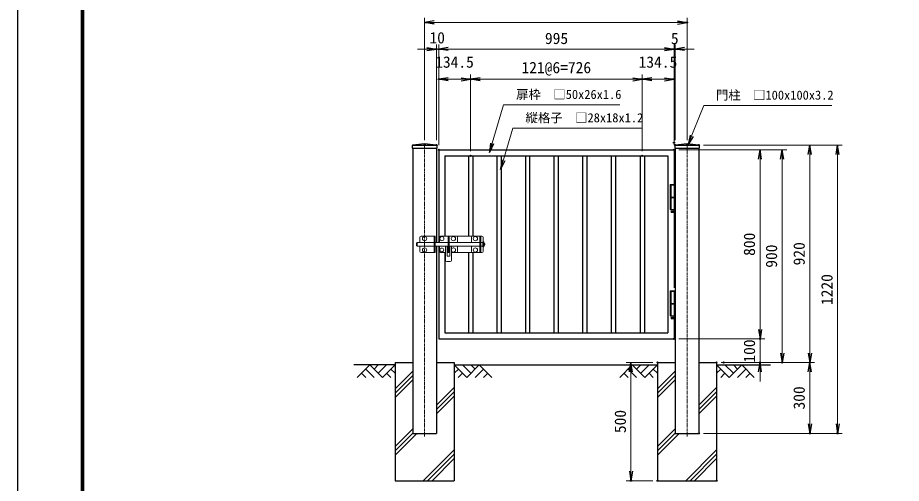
# Model space of a CAD drawing. Units: millimetres, scale not verified. Extents: x -4200 to 4200, y -2970 to 2970.
# Drawn here: x -4200 to -462, y -1034 to 936 of the extents above; entities that cross this region are included whole.
import ezdxf
from ezdxf.enums import TextEntityAlignment as Align

# ---------------------------------------------------------------- set-up
doc = ezdxf.new("R2010")
doc.units = ezdxf.units.MM
doc.header["$LTSCALE"] = 10
doc.header["$PDMODE"] = 32
doc.header["$PDSIZE"] = 5
doc.linetypes.add('USER1', pattern=[2, 1.25, -0.25, 0.25, -0.25])
doc.linetypes.add('USER3', pattern=[0.375, 0.25, -0.125])
for name, color, linetype, lineweight in [('0-1_D-TTL', 7, 'Continuous', 25), ('0-2_D-STR1', 1, 'Continuous', 25), ('0-3_D-BGD', 7, 'Continuous', 25), ('0-4_D-STR-DIM', 7, 'Continuous', 13), ('0-7_D-BMK', 2, 'USER1', 13), ('0-8_D-STR4', 7, 'Continuous', 25), ('0-9_D-DCR-HCH', 7, 'Continuous', 13), ('0-A_D-STR3', 3, 'Continuous', 13), ('0-B_D-STR-TXT', 7, 'Continuous', 13)]:
    doc.layers.add(name, color=color, linetype=linetype, lineweight=lineweight)
doc.layers.add('0-5_0', color=7, linetype='Continuous')
doc.layers.add('0-6_DEFPOINTS', color=7, linetype='Continuous')
doc.styles.add('ＭＳ ゴシック', font='')
doc.styles.get('ＭＳ ゴシック').set_extended_font_data('MS Gothic')

# ---------------------------------------------------------------- blocks, each defined once
blk = doc.blocks.new('_Open')
at = {"layer": '0-5_0'}
blk.add_line((-10, 1.667), (0, 0), dxfattribs=at)
blk.add_lwpolyline([(-10, -1.667), (0, 0), (-10, 0)], dxfattribs=at)

msp = doc.modelspace()

# ---------------------------------------------------------------- linework, layer by layer
at = {"layer": '0-1_D-TTL', "color": 2}
msp.add_lwpolyline([(-4200, 2970), (4200, 2970), (4200, -2970), (-4200, -2970)], close=True, dxfattribs=at)
at = {"layer": '0-1_D-TTL'}
for points in [[(-3930, 2750), (3930, 2750), (3930, -2750), (-3930, -2750)], [(-3927.5, 2747.5), (3927.5, 2747.5), (3927.5, -2747.5), (-3927.5, -2747.5)], [(-3925, 2745), (3925, 2745), (3925, -2745), (-3925, -2745)], [(-3922.5, 2742.5), (3922.5, 2742.5), (3922.5, -2742.5), (-3922.5, -2742.5)], [(-3920, 2740), (3920, 2740), (3920, -2740), (-3920, -2740)]]:
    msp.add_lwpolyline(points, close=True, dxfattribs=at)
at = {"layer": '0-2_D-STR1'}
for p, q in [((-2530.74, 394.62), (-2530.74, 384.42)), ((-2530.74, 384.42), (-2426.74, 384.42)), ((-2528.74, 384.42), (-2528.74, -822.58)), ((-2527.97, 397.79), (-2478.74, 404.42)), ((-2526.74, 397.42), (-2430.74, 397.42)), ((-2478.74, 404.42), (-2429.52, 397.79)), ((-2428.74, 384.42), (-2428.74, -14.58)), ((-2426.74, 394.62), (-2426.74, 384.42)), ((-2418.74, 377.42), (-1423.74, 377.42)), ((-2418.74, 377.42), (-2418.74, -14.58)), ((-1423.74, 377.42), (-1423.74, 230.42)), ((-1420.74, 394.62), (-1420.74, 384.42)), ((-1420.74, 384.42), (-1316.74, 384.42)), ((-1418.74, 384.42), (-1418.74, -822.58)), ((-1417.97, 397.79), (-1368.74, 404.42)), ((-1416.74, 397.42), (-1320.74, 397.42)), ((-1368.74, 404.42), (-1319.52, 397.79)), ((-1318.74, 384.42), (-1318.74, -822.58)), ((-1318.34, 384.42), (-1318.34, 384.42)), ((-1316.74, 394.62), (-1316.74, 384.42)), ((-2392.74, 351.42), (-1449.74, 351.42)), ((-2392.74, 351.42), (-2392.74, 12.42)), ((-2293.24, 351.42), (-2293.24, 12.42)), ((-2275.24, 351.42), (-2275.24, 12.42)), ((-2173.49, 351.42), (-2173.49, -396.58)), ((-2155.49, 351.42), (-2155.49, -396.58)), ((-2052.49, 351.42), (-2052.49, -396.58)), ((-2034.49, 351.42), (-2034.49, -396.58)), ((-1931.49, 351.42), (-1931.49, -396.58)), ((-1913.49, 351.42), (-1913.49, -396.58)), ((-1810.49, 351.42), (-1810.49, -396.58)), ((-1792.49, 351.42), (-1792.49, -396.58)), ((-1689.49, 351.42), (-1689.49, -396.58)), ((-1671.49, 351.42), (-1671.49, -396.58)), ((-1567.24, 351.42), (-1567.24, -396.58)), ((-1549.24, 351.42), (-1549.24, -396.58)), ((-1449.74, 351.42), (-1449.74, -396.58)), ((-1423.74, 113.42), (-1423.74, -206.58)), ((-2428.74, -30.58), (-2428.74, -822.58)), ((-2418.74, -30.58), (-2418.74, -422.58)), ((-2392.74, -57.58), (-2392.74, -396.58)), ((-2293.24, -57.58), (-2293.24, -396.58)), ((-2275.24, -57.58), (-2275.24, -396.58)), ((-1423.74, -336.58), (-1423.74, -422.58)), ((-2392.74, -396.58), (-1449.74, -396.58)), ((-2418.74, -422.58), (-1423.74, -422.58)), ((-2528.74, -822.58), (-2428.74, -822.58)), ((-1418.74, -822.58), (-1318.74, -822.58))]:
    msp.add_line(p, q, dxfattribs=at)
for centre, start, end in [((-2527.54, 394.62), 97.6668, 180), ((-2429.94, 394.62), 0, 82.3332), ((-1417.54, 394.62), 97.6668, 180), ((-1319.94, 394.62), 0, 82.3332)]:
    msp.add_arc(centre, 3.2, start, end, dxfattribs=at)
at = {"layer": '0-3_D-BGD'}
for p, q in [((-2603.74, -532.58), (-2777.66, -532.58)), ((-2353.74, -532.58), (-1493.74, -532.58)), ((-1243.74, -532.58), (-1015.61, -532.58))]:
    msp.add_line(p, q, dxfattribs=at)
at = {"layer": '0-4_D-STR-DIM'}
for p, q in [((-2478.74, 417.42), (-2478.74, 936.1)), ((-1368.74, 417.42), (-1368.74, 936.1)), ((-2438.74, 916.1), (-1408.74, 916.1)), ((-2428.74, 417.42), (-2428.74, 823.42)), ((-2418.74, 397.42), (-2418.74, 823.42)), ((-2418.74, 397.42), (-2418.74, 823.42)), ((-1423.74, 427.42), (-1423.74, 823.42)), ((-1423.74, 397.42), (-1423.74, 823.42)), ((-1418.74, 417.42), (-1418.74, 823.42)), ((-2468.74, 803.42), (-2508.74, 803.42)), ((-2418.74, 803.42), (-2428.74, 803.42)), ((-1463.74, 803.42), (-2378.74, 803.42)), ((-2378.74, 803.42), (-2338.74, 803.42)), ((-1463.74, 803.42), (-1503.74, 803.42)), ((-1423.74, 803.42), (-1418.74, 803.42)), ((-1378.74, 803.42), (-1338.74, 803.42)), ((-2418.74, 397.42), (-2418.74, 695.44)), ((-2324.24, 675.44), (-2378.74, 675.44)), ((-2284.24, 371.42), (-2284.24, 695.44)), ((-2284.24, 371.42), (-2284.24, 695.44)), ((-1598.24, 675.44), (-2244.24, 675.44)), ((-1558.24, 371.42), (-1558.24, 695.44)), ((-1558.24, 371.42), (-1558.24, 695.44)), ((-1463.74, 675.44), (-1518.24, 675.44)), ((-1423.74, 397.42), (-1423.74, 695.44)), ((-1403.74, 377.42), (-946.48, 377.42)), ((-1403.74, 377.42), (-1039.99, 377.42)), ((-1298.74, 397.42), (-829.46, 397.42)), ((-1298.74, 397.42), (-711.9, 397.42)), ((-1059.99, 337.42), (-1059.99, -382.58)), ((-966.48, 337.42), (-966.48, -482.58)), ((-849.46, 357.42), (-849.46, -482.58)), ((-731.9, 357.42), (-731.9, -782.58)), ((-1059.99, -382.58), (-1059.99, -342.58)), ((-1403.74, -422.58), (-1039.99, -422.58)), ((-1403.74, -422.58), (-1039.99, -422.58)), ((-1059.99, -422.58), (-1059.99, -522.58)), ((-1513.74, -522.58), (-1626.05, -522.58)), ((-1223.74, -522.58), (-946.48, -522.58)), ((-1223.74, -522.58), (-829.46, -522.58)), ((-1223.74, -522.58), (-1039.99, -522.58)), ((-1193.74, -522.58), (-829.46, -522.58)), ((-1606.05, -562.58), (-1606.05, -982.58)), ((-1059.99, -562.58), (-1059.99, -602.58)), ((-849.46, -562.58), (-849.46, -782.58)), ((-1298.74, -822.58), (-711.9, -822.58)), ((-1298.74, -822.58), (-829.46, -822.58)), ((-1513.74, -1022.58), (-1626.05, -1022.58))]:
    msp.add_line(p, q, dxfattribs=at)
at = {"layer": '0-6_DEFPOINTS'}
for p in [(-1368.74, 916.1), (-2428.74, 803.42), (-2418.74, 803.42), (-1418.74, 803.42), (-2418.74, 675.44), (-2284.24, 675.44), (-1558.24, 675.44), (-2478.74, 397.42), (-2428.74, 397.42), (-2418.74, 377.42), (-2418.74, 377.42), (-1423.74, 407.42), (-1423.74, 377.42), (-1423.74, 377.42), (-1423.74, 377.42), (-1418.74, 397.42), (-1368.74, 397.42), (-1318.74, 397.42), (-2284.24, 351.42), (-1558.24, 351.42), (-1423.74, -422.58), (-1059.99, -422.58), (-1493.74, -522.58), (-1243.74, -522.58), (-1213.74, -522.58), (-1059.99, -522.58), (-966.48, -522.58), (-849.46, -522.58), (-1318.74, -822.58), (-1318.74, -822.58), (-849.46, -822.58), (-731.9, -822.58), (-1606.05, -1022.58), (-1493.74, -1022.58), (-1493.74, -1022.58), (-1243.74, -1022.58)]:
    msp.add_point(p, dxfattribs=at)
at = {"layer": '0-7_D-BMK'}
for p, q in [((-2478.74, 397.42), (-2478.74, -835.58)), ((-1368.74, 397.42), (-1368.74, -835.58))]:
    msp.add_line(p, q, dxfattribs=at)
at = {"layer": '0-8_D-STR4'}
for p, q in [((-2603.74, -522.58), (-2528.74, -522.58)), ((-2603.74, -522.58), (-2603.74, -1022.58)), ((-2428.74, -522.58), (-2353.74, -522.58)), ((-2353.74, -522.58), (-2353.74, -1022.58)), ((-1493.74, -522.58), (-1493.74, -1022.58)), ((-1493.74, -522.58), (-1418.74, -522.58)), ((-1318.74, -522.58), (-1243.74, -522.58)), ((-1243.74, -522.58), (-1243.74, -1022.58)), ((-2603.74, -1022.58), (-2353.74, -1022.58)), ((-1493.74, -1022.58), (-1243.74, -1022.58))]:
    msp.add_line(p, q, dxfattribs=at)
at = {"layer": '0-9_D-DCR-HCH'}
for p, q in [((-2710.17, -532.58), (-2763.38, -585.79)), ((-2727.9, -550.32), (-2692.27, -585.79)), ((-2710.17, -532.58), (-2656.95, -585.79)), ((-2692.52, -550.41), (-2674.69, -532.58)), ((-2674.69, -568.06), (-2639.22, -532.58)), ((-2656.95, -585.79), (-2603.74, -532.58)), ((-2621.48, -550.32), (-2603.74, -567.97)), ((-2603.74, -633.61), (-2528.74, -558.61)), ((-2300.53, -585.79), (-2353.74, -532.58)), ((-2336.01, -550.32), (-2353.74, -567.98)), ((-2282.79, -568.06), (-2318.27, -532.58)), ((-2247.32, -532.58), (-2300.53, -585.79)), ((-2264.96, -550.41), (-2282.79, -532.58)), ((-2229.58, -550.32), (-2265.22, -585.79)), ((-2247.32, -532.58), (-2194.11, -585.79)), ((-1600.17, -532.58), (-1653.38, -585.79)), ((-1617.9, -550.32), (-1582.27, -585.79)), ((-1600.17, -532.58), (-1546.95, -585.79)), ((-1582.52, -550.41), (-1564.69, -532.58)), ((-1564.69, -568.06), (-1529.22, -532.58)), ((-1546.95, -585.79), (-1493.74, -532.58)), ((-1511.48, -550.32), (-1493.74, -567.98)), ((-1493.74, -633.61), (-1418.74, -558.61)), ((-1190.53, -585.79), (-1243.74, -532.58)), ((-1226.01, -550.32), (-1243.74, -567.98)), ((-1172.79, -568.06), (-1208.27, -532.58)), ((-1137.32, -532.58), (-1190.53, -585.79)), ((-1154.96, -550.41), (-1172.79, -532.58)), ((-1119.58, -550.32), (-1155.22, -585.79)), ((-1137.32, -532.58), (-1084.11, -585.79)), ((-2745.64, -568.06), (-2727.82, -585.79)), ((-2639.22, -568.06), (-2621.4, -585.79)), ((-2603.74, -651.99), (-2528.74, -576.99)), ((-2603.74, -670.38), (-2528.74, -595.38)), ((-2318.27, -568.06), (-2336.09, -585.79)), ((-2211.84, -568.06), (-2229.66, -585.79)), ((-1635.64, -568.06), (-1617.82, -585.79)), ((-1529.22, -568.06), (-1511.4, -585.79)), ((-1493.74, -651.99), (-1418.74, -576.99)), ((-1493.74, -670.38), (-1418.74, -595.38)), ((-1208.27, -568.06), (-1226.09, -585.79)), ((-1101.84, -568.06), (-1119.66, -585.79)), ((-2428.74, -703.3), (-2353.74, -628.3)), ((-1318.74, -703.3), (-1243.74, -628.3)), ((-2428.74, -721.68), (-2353.74, -646.68)), ((-2428.74, -740.06), (-2353.74, -665.06)), ((-1318.74, -721.68), (-1243.74, -646.68)), ((-1318.74, -740.06), (-1243.74, -665.06)), ((-2603.74, -896.68), (-2528.74, -821.68)), ((-2603.29, -877.85), (-2528.74, -803.3)), ((-1493.74, -896.68), (-1418.74, -821.68)), ((-1493.3, -877.85), (-1418.74, -803.3)), ((-2603.74, -915.06), (-2511.26, -822.58)), ((-1493.74, -915.06), (-1401.26, -822.58)), ((-2484.18, -1022.58), (-2353.74, -892.14)), ((-1374.18, -1022.58), (-1243.74, -892.14)), ((-2465.8, -1022.58), (-2353.74, -910.53)), ((-2447.41, -1022.58), (-2353.74, -928.91)), ((-1355.8, -1022.58), (-1243.74, -910.53)), ((-1337.42, -1022.58), (-1243.74, -928.91))]:
    msp.add_line(p, q, dxfattribs=at)
at = {"layer": '0-A_D-STR3'}
for p, q in [((-1439.91, 227.42), (-1439.91, 124.42)), ((-1439.91, 227.42), (-1418.74, 227.42)), ((-1439.44, 229.42), (-1438.44, 230.42)), ((-1439.44, 229.42), (-1439.44, 227.42)), ((-1438.44, 230.42), (-1420.44, 230.42)), ((-1419.44, 229.42), (-1419.44, 227.42)), ((-1418.74, 227.42), (-1418.74, 124.42)), ((-1439.91, 177.42), (-1418.74, 177.42)), ((-1439.91, 174.42), (-1418.74, 174.42)), ((-1439.91, 124.42), (-1418.74, 124.42)), ((-1435.44, 124.42), (-1435.44, 113.42)), ((-1435.44, 113.42), (-1434.44, 112.42)), ((-1435.44, 113.42), (-1423.44, 113.42)), ((-1434.44, 112.42), (-1424.44, 112.42)), ((-1424.44, 112.42), (-1423.44, 113.42)), ((-1423.44, 124.42), (-1423.44, 113.42)), ((-2498.74, 7.42), (-2498.74, -14.58)), ((-2433.74, 12.42), (-2493.74, 12.42)), ((-2438.24, 12.42), (-2438.24, -57.58)), ((-2433.74, 12.42), (-2433.74, -57.58)), ((-2416.24, 7.42), (-2416.24, -14.58)), ((-2236.24, 12.42), (-2411.24, 12.42)), ((-2344.74, 12.42), (-2379.74, 12.42)), ((-2379.74, 12.42), (-2379.74, -57.58)), ((-2375.24, 12.42), (-2375.24, -57.58)), ((-2339.74, -14.58), (-2339.74, 7.42)), ((-2280.75, -14.58), (-2280.75, 7.42)), ((-2275.75, 12.42), (-2240.75, 12.42)), ((-2245.25, 12.42), (-2245.25, -57.58)), ((-2240.75, 12.42), (-2240.75, -57.58)), ((-2231.24, -11.58), (-2231.24, 7.42)), ((-2510.49, -14.58), (-2512.49, -16.58)), ((-2512.49, -28.58), (-2512.49, -16.58)), ((-2510.49, -30.58), (-2512.49, -28.58)), ((-2510.49, -14.58), (-2438.24, -14.58)), ((-2510.49, -14.58), (-2510.49, -30.58)), ((-2438.24, -30.58), (-2510.49, -30.58)), ((-2498.74, -30.58), (-2498.74, -52.58)), ((-2433.74, -14.58), (-2379.74, -14.58)), ((-2379.74, -30.58), (-2433.74, -30.58)), ((-2416.24, -30.58), (-2416.24, -52.58)), ((-2416.24, -52.58), (-2416.24, -30.58)), ((-2389.99, -30.58), (-2389.99, -90.58)), ((-2382.99, -30.58), (-2382.99, -71.58)), ((-2379.74, -18.58), (-2375.24, -18.58)), ((-2379.74, -26.58), (-2375.24, -26.58)), ((-2375.24, -14.58), (-2245.25, -14.58)), ((-2245.25, -30.58), (-2375.24, -30.58)), ((-2371.99, -30.58), (-2371.99, -71.58)), ((-2364.99, -30.58), (-2364.99, -90.58)), ((-2339.74, -52.58), (-2339.74, -30.58)), ((-2280.75, -30.58), (-2280.75, -52.58)), ((-2232.49, -11.58), (-2232.49, -33.58)), ((-2232.49, -14.58), (-2232.49, -30.58)), ((-2232.49, -33.58), (-2227.99, -33.58)), ((-2231.24, -52.58), (-2231.24, -33.58)), ((-2231.24, -33.58), (-2231.24, -52.58)), ((-2227.99, -27.83), (-2227.99, -17.33)), ((-2227.09, -17.33), (-2227.99, -17.33)), ((-2227.09, -27.83), (-2227.99, -27.83)), ((-2224.09, -24.83), (-2224.09, -20.33)), ((-2433.74, -57.58), (-2493.74, -57.58)), ((-2411.24, -57.58), (-2389.99, -57.58)), ((-2389.99, -57.58), (-2411.24, -57.58)), ((-2382.99, -57.58), (-2371.99, -57.58)), ((-2371.99, -57.58), (-2382.99, -57.58)), ((-2372.99, -72.58), (-2381.99, -72.58)), ((-2379.74, -57.58), (-2375.24, -57.58)), ((-2364.99, -57.58), (-2344.74, -57.58)), ((-2236.24, -57.58), (-2364.99, -57.58)), ((-2275.75, -57.58), (-2236.24, -57.58)), ((-2240.75, -57.58), (-2270.75, -57.58)), ((-2369.99, -95.58), (-2384.99, -95.58)), ((-1439.91, -222.58), (-1439.91, -325.58)), ((-1439.91, -222.58), (-1418.74, -222.58)), ((-1439.44, -220.58), (-1438.44, -219.58)), ((-1439.44, -220.58), (-1439.44, -222.58)), ((-1438.44, -219.58), (-1420.44, -219.58)), ((-1419.44, -220.58), (-1419.44, -222.58)), ((-1418.74, -222.58), (-1418.74, -325.58)), ((-1439.91, -272.58), (-1418.74, -272.58)), ((-1439.91, -275.58), (-1418.74, -275.58)), ((-1439.91, -325.58), (-1418.74, -325.58)), ((-1435.44, -325.58), (-1435.44, -336.58)), ((-1423.44, -325.58), (-1423.44, -336.58)), ((-1435.44, -336.58), (-1434.44, -337.58)), ((-1435.44, -336.58), (-1423.44, -336.58)), ((-1434.44, -337.58), (-1424.44, -337.58)), ((-1424.44, -337.58), (-1423.44, -336.58))]:
    msp.add_line(p, q, dxfattribs=at)
at = {"layer": '0-A_D-STR3', "linetype": 'USER3'}
for p, q in [((-1435.64, 227.42), (-1435.64, 124.42)), ((-1423.24, 227.42), (-1423.24, 124.42)), ((-1435.64, -222.58), (-1435.64, -325.58)), ((-1423.24, -222.58), (-1423.24, -325.58))]:
    msp.add_line(p, q, dxfattribs=at)
at = {"layer": '0-A_D-STR3'}
for points in [[(-1420.44, 230.42), (-1419.44, 229.42), (-1439.44, 229.42)], [(-2240.75, -14.58), (-2232.49, -14.58), (-2232.49, -30.58), (-2240.75, -30.58)], [(-2227.99, -33.58), (-2227.99, -11.58), (-2232.49, -11.58)], [(-1420.44, -219.58), (-1419.44, -220.58), (-1439.44, -220.58)]]:
    msp.add_lwpolyline(points, dxfattribs=at)
for centre, radius in [((-1429.44, 117.42), 2.5), ((-2478.74, 1.42), 9), ((-2405.74, 1.42), 9), ((-2356.74, 1.42), 9), ((-2263.75, 1.42), 9), ((-2478.74, -46.58), 9), ((-2405.74, -46.58), 8), ((-2263.75, -46.58), 9), ((-1429.44, -332.58), 2.5)]:
    msp.add_circle(centre, radius, dxfattribs=at)
for centre, radius, start, end in [((-2493.74, 7.42), 5, 90, 180), ((-2411.24, 7.42), 5, 90, 180), ((-2344.74, 7.42), 5, 0, 90), ((-2275.75, 7.42), 5, 90, 180), ((-2236.24, 7.42), 5, 0, 90), ((-2227.09, -20.33), 3, 0, 90), ((-2227.09, -24.83), 3, 270, 0), ((-2493.74, -52.58), 5, 180, 270), ((-2411.24, -52.58), 5, 180, 270), ((-2411.24, -52.58), 5, 180, 270), ((-2381.99, -71.58), 1, 180, 270), ((-2372.99, -71.58), 1, 270, 0), ((-2356.74, -46.58), 9, 203.55646, 156.44354), ((-2344.74, -52.58), 5, 270, 0), ((-2275.75, -52.58), 5, 180, 270), ((-2236.24, -52.58), 5, 270, 0), ((-2236.24, -52.58), 5, 270, 0), ((-2384.99, -90.58), 5, 180, 270), ((-2369.99, -90.58), 5, 270, 0)]:
    msp.add_arc(centre, radius, start, end, dxfattribs=at)
at = {"layer": '0-B_D-STR-TXT'}
for points in [[(-1652.85, 567.01), (-2145.4, 567.01), (-2204.34, 367.65)], [(-755.81, 564.6), (-1297.7, 564.6), (-1363.26, 401.42)], [(-1561.18, 469.02), (-2105.71, 469.02), (-2156.74, 296.41)]]:
    msp.add_lwpolyline(points, dxfattribs=at)

# ---------------------------------------------------------------- block references
at = {"layer": '0-4_D-STR-DIM', "xscale": 4, "yscale": 4}
for p, rotation in [((-2478.74, 916.1), 180), ((-2418.74, 803.42), 180), ((-2418.74, 803.42), 180), ((-1418.74, 803.42), 180), ((-2418.74, 675.44), 180), ((-2284.24, 675.44), 180), ((-1558.24, 675.44), 180), ((-1059.99, 377.42), 90), ((-966.48, 377.42), 90), ((-849.46, 397.42), 90), ((-731.9, 397.42), 90), ((-1059.99, -422.58), 270), ((-1059.99, -422.58), 270), ((-966.48, -522.58), 270), ((-849.46, -522.58), 270), ((-1606.05, -522.58), 90), ((-1059.99, -522.58), 90), ((-849.46, -522.58), 90), ((-849.46, -822.58), 270), ((-731.9, -822.58), 270), ((-1606.05, -1022.58), 270)]:
    msp.add_blockref('_Open', p, dxfattribs=dict(at, rotation=rotation))
for p in [(-1368.74, 916.1), (-2428.74, 803.42), (-1423.74, 803.42), (-1423.74, 803.42), (-2284.24, 675.44), (-1558.24, 675.44), (-1423.74, 675.44)]:
    msp.add_blockref('_Open', p, dxfattribs=at)
at = {"layer": '0-B_D-STR-TXT', "xscale": 4, "yscale": 4}
for p, rotation in [((-1364.01, 399.56), 248.11184), ((-2204.91, 365.73), 253.52891), ((-2157.3, 294.5), 253.52891)]:
    msp.add_blockref('_Open', p, dxfattribs=dict(at, rotation=rotation))

# ---------------------------------------------------------------- texts
at = {"layer": '0-4_D-STR-DIM', "style": 'ＭＳ ゴシック'}
for s, p in [('10', (-2458.14, 813.03)), ('995', (-1969.72, 810.17)), ('5', (-1436.97, 809.77)), ('134.5', (-2433.99, 710.19)), ('121@6=726', (-2068.87, 686.88)), ('134.5', (-1573.49, 710.19))]:
    msp.add_text(s, height=48.09, dxfattribs=at).set_placement(p, align=Align.BOTTOM_LEFT)
for s, p in [('800', (-1066.74, -71.46)), ('900', (-973.23, -121.71)), ('920', (-856.21, -111.71)), ('1220', (-738.65, -279.48)), ('100', (-1066.64, -523.23)), ('300', (-856.21, -721.46)), ('500', (-1612.8, -821.46))]:
    msp.add_text(s, height=48.09, rotation=90, dxfattribs=at).set_placement(p, align=Align.BOTTOM_LEFT)
at = {"layer": '0-B_D-STR-TXT', "style": 'ＭＳ ゴシック'}
for s, p in [('扉枠\u3000□50x26x1.6', (-2091.84, 580.88)), ('門柱\u3000□100x100x3.2', (-1246.78, 577.87)), ('縦格子\u3000□28x18x1.2', (-2052.14, 482.08))]:
    msp.add_text(s, height=38.49, dxfattribs=at).set_placement(p, align=Align.BOTTOM_LEFT)

doc.saveas('drawing.dxf')
